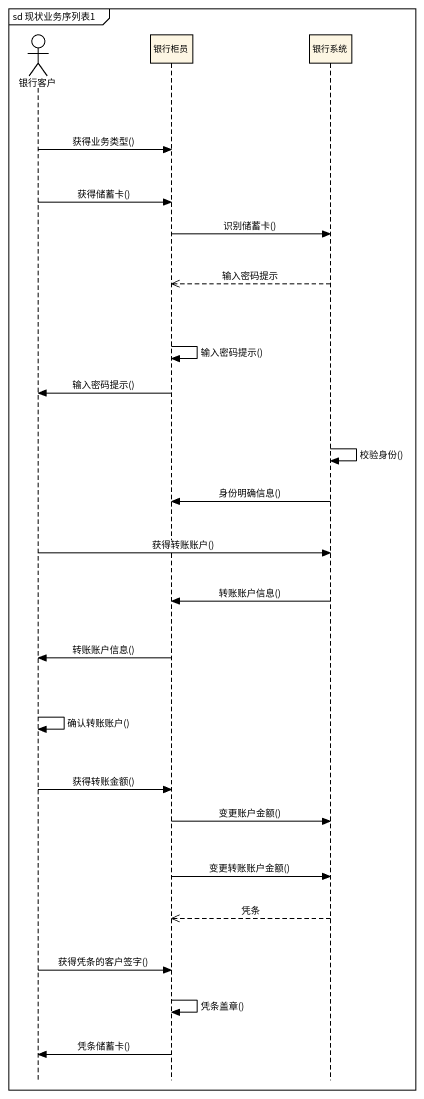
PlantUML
@startuml
mainframe sd 现状业务序列表1
hide footbox
actor 银行客户
participant 银行柜员
participant 银行系统

银行客户 -> 银行柜员 : 获得业务类型()
银行客户 -> 银行柜员 : 获得储蓄卡()
银行柜员 -> 银行系统 : 识别储蓄卡()
银行系统 -->> 银行柜员 : 输入密码提示
银行柜员 -> 银行柜员 : 输入密码提示()
银行柜员 -> 银行客户 : 输入密码提示()
银行系统 -> 银行系统 : 校验身份()
银行系统 -> 银行柜员 : 身份明确信息()
银行客户 -> 银行系统 : 获得转账账户()
银行系统 -> 银行柜员 : 转账账户信息()
银行柜员 -> 银行客户 : 转账账户信息()
银行客户 -> 银行客户 : 确认转账账户()
银行客户 -> 银行柜员 : 获得转账金额()
银行柜员 -> 银行系统 : 变更账户金额()
银行柜员 -> 银行系统 : 变更转账账户金额()
银行系统 -->> 银行柜员 : 凭条
银行客户 -> 银行柜员 : 获得凭条的客户签字()
银行柜员 -> 银行柜员 : 凭条盖章()
银行柜员 -> 银行客户 : 凭条储蓄卡()
@enduml
